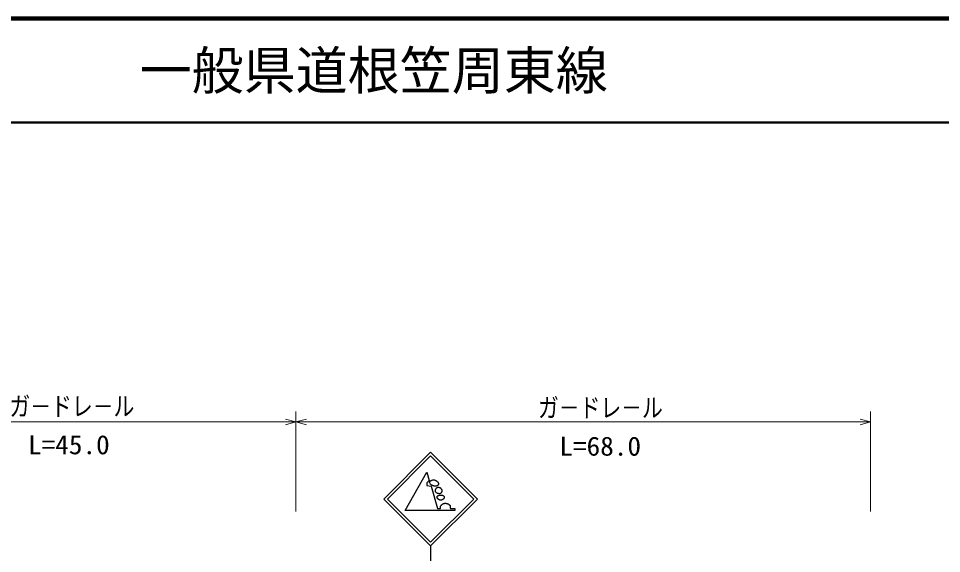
# Model space of a CAD drawing. Units: millimetres, scale not verified. Extents: x 40000 to 680000, y 20000 to 380000.
# Drawn here: x 205096 to 293812, y 328528 to 380000 of the extents above; entities that cross this region are included whole.
import ezdxf
from ezdxf.enums import TextEntityAlignment as Align

# ---------------------------------------------------------------- set-up
doc = ezdxf.new("R2010")
doc.units = ezdxf.units.MM
doc.header["$LTSCALE"] = 1000
for name, color, linetype, lineweight in [('M-STR-HTXT', 7, 'Continuous', 13), ('M-STR-STRC', 7, 'Continuous', 25), ('M-TTL', 2, 'Continuous', 140), ('M-TTL-LINE', 7, 'Continuous', 50)]:
    doc.layers.add(name, color=color, linetype=linetype, lineweight=lineweight)
doc.layers.add('M-TTL-TXT', color=7, linetype='Continuous')
doc.styles.add('ＭＳ ゴシック', font='')
doc.styles.get('ＭＳ ゴシック').set_extended_font_data('MS Gothic')

msp = doc.modelspace()

# ---------------------------------------------------------------- linework, layer by layer
at = {"layer": 'M-STR-HTXT'}
for p, q in [((231764, 342186), (231764, 332560)), ((286999, 342186), (286999, 332560)), ((185187, 341186), (231764, 341186)), ((230764, 341466), (231764, 341186)), ((231764, 341186), (230764, 340906)), ((231764, 341186), (232764, 341466)), ((232764, 340906), (231764, 341186)), ((231764, 341186), (286999, 341186)), ((285999, 341466), (286999, 341186)), ((286999, 341186), (285999, 340906))]:
    msp.add_line(p, q, dxfattribs=at)
at = {"layer": 'M-STR-STRC'}
for p, q in [((240209, 333771), (244709, 338271)), ((249210, 333771), (244709, 338271)), ((240563, 333771), (244709, 337918)), ((248856, 333771), (244709, 337918)), ((242275, 332660), (244348, 336361)), ((244348, 336361), (244579, 335553)), ((244579, 335553), (244334, 335322)), ((244611, 335354), (244613, 335376)), ((244611, 335334), (244611, 335354)), ((244613, 335376), (244617, 335398)), ((244617, 335398), (244624, 335420)), ((244624, 335420), (244633, 335441)), ((244633, 335441), (244645, 335461)), ((244645, 335461), (244659, 335480)), ((244659, 335480), (244676, 335496)), ((244676, 335496), (244694, 335510)), ((244694, 335510), (244730, 335531)), ((244730, 335531), (244765, 335550)), ((244765, 335550), (244801, 335569)), ((244801, 335569), (244837, 335585)), ((244837, 335585), (244872, 335599)), ((244872, 335599), (244909, 335610)), ((244909, 335610), (244945, 335617)), ((244945, 335617), (244981, 335622)), ((244981, 335622), (245018, 335622)), ((245018, 335622), (245055, 335618)), ((245055, 335618), (245091, 335610)), ((245091, 335610), (245126, 335600)), ((245126, 335600), (245159, 335587)), ((245159, 335587), (245192, 335571)), ((245192, 335571), (245225, 335554)), ((245225, 335554), (245256, 335533)), ((245256, 335533), (245286, 335511)), ((245286, 335511), (245316, 335486)), ((245316, 335486), (245344, 335459)), ((245344, 335459), (245372, 335430)), ((245372, 335430), (245389, 335412)), ((245389, 335412), (245405, 335393)), ((245405, 335393), (245420, 335373)), ((245420, 335373), (245434, 335353)), ((245434, 335353), (245446, 335333)), ((244334, 335322), (244334, 335070)), ((244334, 335070), (244752, 335005)), ((244615, 335315), (244611, 335334)), ((244636, 335271), (244631, 335280)), ((244642, 335262), (244636, 335271)), ((244649, 335253), (244642, 335262)), ((244656, 335243), (244649, 335253)), ((244664, 335233), (244656, 335243)), ((244673, 335221), (244664, 335233)), ((244691, 335197), (244673, 335221)), ((244709, 335177), (244691, 335197)), ((244727, 335159), (244709, 335177)), ((244745, 335144), (244727, 335159)), ((244763, 335131), (244745, 335144)), ((244752, 335005), (245358, 332876)), ((244782, 335119), (244763, 335131)), ((244801, 335109), (244782, 335119)), ((244820, 335100), (244801, 335109)), ((244840, 335092), (244820, 335100)), ((244860, 335084), (244840, 335092)), ((244906, 335067), (244860, 335084)), ((244953, 335051), (244906, 335067)), ((245003, 335036), (244953, 335051)), ((245054, 335023), (245003, 335036)), ((245105, 335015), (245054, 335023)), ((245157, 335010), (245105, 335015)), ((245140, 334605), (245138, 334595)), ((245138, 334595), (245138, 334584)), ((245138, 334584), (245138, 334574)), ((245138, 334574), (245139, 334564)), ((245139, 334564), (245141, 334554)), ((245141, 334615), (245140, 334605)), ((245143, 334626), (245141, 334615)), ((245141, 334554), (245143, 334544)), ((245146, 334636), (245143, 334626)), ((245143, 334544), (245160, 334502)), ((245149, 334646), (245146, 334636)), ((245154, 334662), (245149, 334646)), ((245160, 334678), (245154, 334662)), ((245208, 335011), (245157, 335010)), ((245167, 334694), (245160, 334678)), ((245160, 334502), (245185, 334464)), ((245174, 334709), (245167, 334694)), ((245182, 334723), (245174, 334709)), ((245191, 334737), (245182, 334723)), ((245185, 334464), (245216, 334429)), ((245201, 334751), (245191, 334737)), ((245211, 334764), (245201, 334751)), ((245257, 335018), (245208, 335011)), ((245222, 334776), (245211, 334764)), ((245234, 334788), (245222, 334776)), ((245252, 334804), (245234, 334788)), ((245272, 334818), (245252, 334804)), ((245305, 335033), (245257, 335018)), ((245293, 334831), (245272, 334818)), ((245315, 334843), (245293, 334831)), ((245351, 335055), (245305, 335033)), ((245337, 334852), (245315, 334843)), ((245361, 334861), (245337, 334852)), ((245369, 335068), (245351, 335055)), ((245385, 334867), (245361, 334861)), ((245387, 335082), (245369, 335068)), ((245409, 334872), (245385, 334867)), ((245404, 335097), (245387, 335082)), ((245420, 335114), (245404, 335097)), ((245434, 334875), (245409, 334872)), ((245434, 335131), (245420, 335114)), ((245446, 335150), (245434, 335131)), ((245459, 334877), (245434, 334875)), ((245446, 335333), (245456, 335313)), ((245457, 335169), (245446, 335150)), ((245456, 335313), (245465, 335292)), ((245465, 335188), (245457, 335169)), ((245485, 334877), (245459, 334877)), ((245465, 335292), (245470, 335271)), ((245470, 335208), (245465, 335188)), ((245470, 335271), (245473, 335250)), ((245473, 335228), (245470, 335208)), ((245473, 335250), (245473, 335228)), ((245512, 334875), (245485, 334877)), ((245537, 334871), (245512, 334875)), ((245563, 334865), (245537, 334871)), ((245588, 334857), (245563, 334865)), ((245612, 334848), (245588, 334857)), ((245636, 334836), (245612, 334848)), ((245659, 334823), (245636, 334836)), ((245680, 334808), (245659, 334823)), ((245701, 334792), (245680, 334808)), ((245720, 334774), (245701, 334792)), ((245737, 334755), (245720, 334774)), ((245753, 334735), (245737, 334755)), ((245768, 334713), (245753, 334735)), ((245780, 334690), (245768, 334713)), ((245791, 334667), (245780, 334690)), ((245800, 334643), (245791, 334667)), ((245791, 334456), (245798, 334474)), ((245798, 334474), (245803, 334492)), ((245806, 334618), (245800, 334643)), ((245803, 334492), (245808, 334510)), ((245811, 334593), (245806, 334618)), ((245808, 334510), (245811, 334529)), ((245813, 334567), (245811, 334593)), ((245811, 334529), (245812, 334548)), ((245812, 334548), (245813, 334567)), ((240209, 333771), (244709, 329271)), ((240563, 333771), (244709, 329624)), ((244709, 329624), (248856, 333771)), ((244710, 329271), (249210, 333771)), ((245216, 334429), (245252, 334399)), ((245252, 334399), (245293, 334373)), ((245293, 334373), (245338, 334351)), ((245323, 333960), (245325, 333976)), ((245323, 333944), (245323, 333960)), ((245324, 333929), (245323, 333944)), ((245327, 333914), (245324, 333929)), ((245325, 333976), (245328, 333991)), ((245331, 333897), (245327, 333914)), ((245328, 333991), (245332, 334007)), ((245338, 333880), (245331, 333897)), ((245332, 334007), (245338, 334021)), ((245338, 334351), (245385, 334333)), ((245338, 334021), (245345, 334035)), ((245347, 333865), (245338, 333880)), ((245345, 334035), (245354, 334047)), ((245357, 333850), (245347, 333865)), ((245354, 334047), (245364, 334058)), ((245369, 333836), (245357, 333850)), ((245364, 334058), (245392, 334080)), ((245383, 333822), (245369, 333836)), ((245397, 333808), (245383, 333822)), ((245385, 334333), (245435, 334321)), ((245392, 334080), (245422, 334099)), ((245413, 333793), (245397, 333808)), ((245430, 333777), (245413, 333793)), ((245422, 334099), (245454, 334115)), ((245448, 333759), (245430, 333777)), ((245435, 334321), (245486, 334313)), ((245470, 333738), (245448, 333759)), ((245454, 334115), (245487, 334128)), ((245492, 333720), (245470, 333738)), ((245486, 334313), (245536, 334310)), ((245487, 334128), (245522, 334138)), ((245515, 333705), (245492, 333720)), ((245537, 333692), (245515, 333705)), ((245522, 334138), (245558, 334145)), ((245536, 334310), (245562, 334310)), ((245559, 333682), (245537, 333692)), ((245558, 334145), (245595, 334150)), ((245582, 333675), (245559, 333682)), ((245562, 334310), (245587, 334312)), ((245605, 333669), (245582, 333675)), ((245587, 334312), (245611, 334315)), ((245595, 334150), (245633, 334153)), ((245628, 333666), (245605, 333669)), ((245611, 334315), (245635, 334320)), ((245651, 333665), (245628, 333666)), ((245633, 334153), (245672, 334154)), ((245635, 334320), (245658, 334326)), ((245675, 333665), (245651, 333665)), ((245658, 334326), (245679, 334335)), ((245672, 334154), (245710, 334153)), ((245705, 333667), (245675, 333665)), ((245679, 334335), (245700, 334346)), ((245700, 334346), (245719, 334358)), ((245736, 333672), (245705, 333667)), ((245710, 334153), (245735, 334151)), ((245719, 334358), (245736, 334373)), ((245735, 334151), (245758, 334150)), ((245736, 334373), (245752, 334391)), ((245766, 333679), (245736, 333672)), ((245752, 334391), (245763, 334406)), ((245758, 334150), (245782, 334148)), ((245763, 334406), (245774, 334422)), ((245797, 333689), (245766, 333679)), ((245774, 334422), (245783, 334439)), ((245782, 334148), (245804, 334145)), ((245783, 334439), (245791, 334456)), ((245827, 333701), (245797, 333689)), ((245804, 334145), (245826, 334141)), ((245826, 334141), (245848, 334136)), ((245856, 333715), (245827, 333701)), ((245848, 334136), (245869, 334129)), ((245884, 333732), (245856, 333715)), ((245869, 334129), (245889, 334120)), ((245910, 333750), (245884, 333732)), ((245889, 334120), (245909, 334110)), ((245909, 334110), (245928, 334098)), ((245935, 333772), (245910, 333750)), ((245928, 334098), (245943, 334086)), ((245958, 333795), (245935, 333772)), ((245943, 334086), (245957, 334072)), ((245957, 334072), (245971, 334058)), ((245969, 333808), (245958, 333795)), ((245978, 333820), (245969, 333808)), ((245971, 334058), (245983, 334042)), ((245988, 333834), (245978, 333820)), ((245983, 334042), (245993, 334025)), ((245996, 333847), (245988, 333834)), ((245993, 334025), (246003, 334008)), ((246003, 333861), (245996, 333847)), ((246003, 334008), (246010, 333990)), ((246009, 333876), (246003, 333861)), ((246014, 333890), (246009, 333876)), ((246010, 333990), (246016, 333972)), ((246018, 333905), (246014, 333890)), ((246016, 333972), (246019, 333954)), ((246020, 333920), (246018, 333905)), ((246019, 333954), (246021, 333935)), ((246021, 333935), (246020, 333920)), ((245358, 332876), (245668, 332876)), ((245668, 333086), (245681, 333104)), ((245668, 332876), (245668, 333086)), ((245681, 333104), (245693, 333123)), ((245693, 333123), (245706, 333141)), ((245706, 333141), (245719, 333160)), ((245719, 333160), (245732, 333177)), ((245732, 333177), (245746, 333195)), ((245746, 333195), (245761, 333211)), ((245761, 333211), (245776, 333228)), ((245776, 333228), (245791, 333243)), ((245791, 333243), (245808, 333258)), ((245808, 333258), (245836, 333279)), ((245836, 333279), (245867, 333299)), ((245867, 333299), (245899, 333315)), ((245899, 333315), (245933, 333330)), ((245933, 333330), (245968, 333342)), ((245968, 333342), (246003, 333351)), ((246003, 333351), (246039, 333358)), ((246039, 333358), (246076, 333363)), ((246076, 333363), (246112, 333365)), ((246112, 333365), (246148, 333364)), ((246148, 333364), (246184, 333361)), ((246184, 333361), (246218, 333355)), ((246218, 333355), (246252, 333348)), ((246252, 333348), (246286, 333338)), ((246286, 333338), (246319, 333325)), ((246319, 333325), (246351, 333311)), ((246351, 333311), (246383, 333295)), ((246383, 333295), (246415, 333277)), ((246415, 333277), (246446, 333258)), ((246446, 333258), (246477, 333236)), ((246477, 333236), (246492, 333225)), ((246492, 333225), (246507, 333213)), ((246507, 333213), (246522, 333201)), ((246522, 333201), (246536, 333189)), ((246536, 333189), (246549, 333175)), ((246549, 333175), (246561, 333162)), ((246561, 333162), (246571, 333148)), ((246571, 333148), (246580, 333133)), ((246580, 333133), (246587, 333118)), ((246584, 332855), (247046, 332855)), ((246586, 332925), (246585, 332915)), ((246585, 332915), (246585, 332905)), ((246587, 332945), (246586, 332935)), ((246586, 332935), (246586, 332925)), ((246587, 333118), (246593, 333102)), ((246588, 332955), (246587, 332945)), ((246590, 332970), (246588, 332955)), ((246592, 332985), (246590, 332970)), ((246594, 333000), (246592, 332985)), ((246593, 333102), (246596, 333088)), ((246595, 333015), (246594, 333000)), ((246597, 333030), (246595, 333015)), ((246596, 333088), (246598, 333074)), ((246598, 333045), (246597, 333030)), ((246598, 333074), (246598, 333060)), ((246598, 333060), (246598, 333045)), ((247046, 332855), (247046, 332660)), ((247046, 332660), (242275, 332660)), ((244710, 329271), (244710, 327271))]:
    msp.add_line(p, q, dxfattribs=at)
at = {"layer": 'M-TTL'}
msp.add_line((680000, 380000), (40000, 380000), dxfattribs=at)
at = {"layer": 'M-TTL-LINE'}
msp.add_line((40000, 370000), (680000, 370000), dxfattribs=at)

# ---------------------------------------------------------------- texts
at = {"layer": 'M-STR-HTXT', "style": 'ＭＳ ゴシック'}
for s, width, p in [('ガ－ドレ－ル', 0.8, (204230, 341225)), ('ガ－ドレ－ル', 0.8, (255023, 341088)), ('L=45.0', 1.05, (206010, 337529)), ('L=68.0', 1.05, (257076, 337392))]:
    msp.add_text(s, height=1833, dxfattribs=dict(at, width=width)).set_placement(p, align=Align.BOTTOM_LEFT)
at = {"layer": 'M-TTL-TXT', "style": 'ＭＳ ゴシック'}
msp.add_text('一般県道根笠周東線', height=3666, dxfattribs=at).set_placement((216734, 375000), align=Align.MIDDLE_LEFT)

doc.saveas('drawing.dxf')
